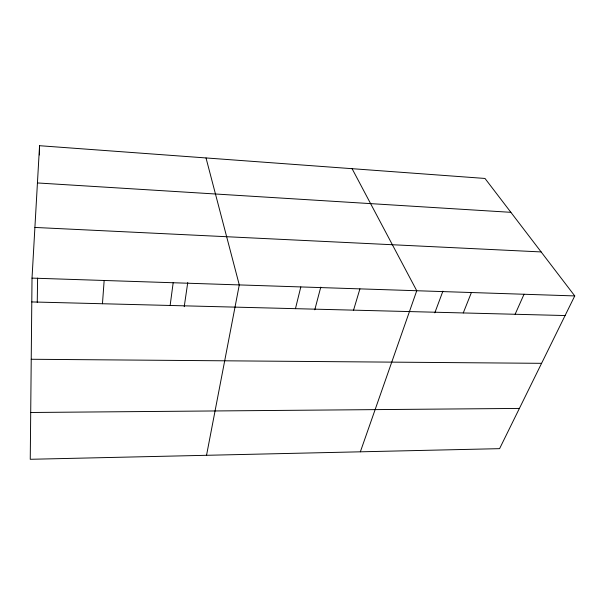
<?xml version="1.0" encoding="UTF-8"?>
<svg xmlns="http://www.w3.org/2000/svg" width="605" height="605" viewBox="0 0 605 605"><rect width="100%" height="100%" fill="white"/><g stroke="black" fill="none" stroke-linecap="round" stroke-linejoin="round"><path stroke-width="0.91" d="M32.02 278.111L30.25 459.293L499.586 448.66L574.75 295.921L484.991 178.452L39.552 145.707L32.02 278.111L574.75 295.921M37.253 302.387L37.608 278.073M39.416 154.933L39.552 145.707M102.457 303.74L104.158 280.478M170.134 305.464L173.174 282.747M184.222 306.674L187.754 282.527M206.532 455.3L239.277 284.91L206.018 157.95M295.452 308.663L300.814 286.929M314.781 309.798L320.771 287.141M353.554 310.146L359.922 288.872M360.353 451.814L416.747 290.733L352.087 168.682M434.814 312.838L442.905 291.171M463.264 312.944L471.408 292.525M515.112 314.267L524.043 294.257M30.704 412.489L519.392 408.42M31.226 359.264L541.581 363.325M31.785 301.94L565.093 315.545M34.901 227.442L541.135 251.93M37.434 182.952L510.87 212.325"/></g></svg>
